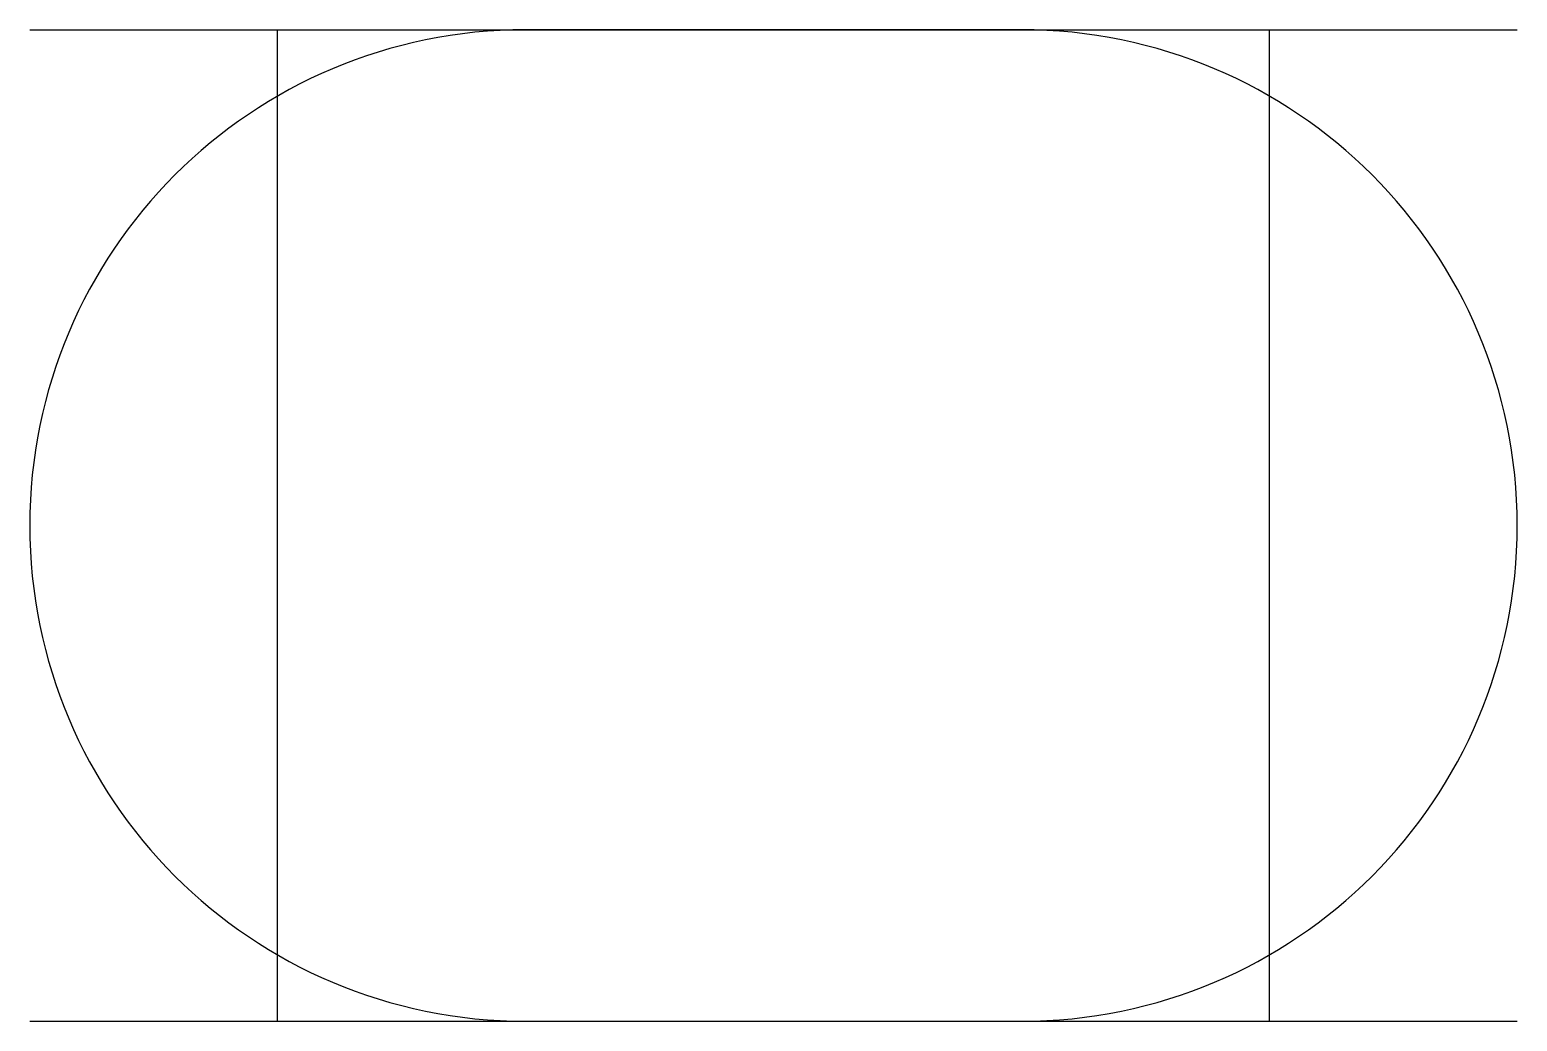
# Model space of a CAD drawing. Extents: x -713.4 to -698.4, y 0 to 10.
import ezdxf

# ---------------------------------------------------------------- set-up
doc = ezdxf.new("R2010")
doc.units = 0
doc.layers.get('0').update_dxf_attribs({"linetype": 'CONTINUOUS'})

msp = doc.modelspace()

# ---------------------------------------------------------------- linework, layer by layer
at = {"linetype": 'CONTINUOUS'}
for p, q in [((-713.39, 10), (-698.39, 10)), ((-710.89, 0), (-710.89, 10)), ((-703.39, 10), (-708.39, 10)), ((-700.89, 0), (-700.89, 10)), ((-713.39, 0), (-698.39, 0)), ((-708.39, 0), (-703.39, 0))]:
    msp.add_line(p, q, dxfattribs=at)
for centre, start, end in [((-708.39, 5), 90, 270), ((-703.39, 5), 270, 90)]:
    msp.add_arc(centre, 5, start, end, dxfattribs=at)

doc.saveas('drawing.dxf')
